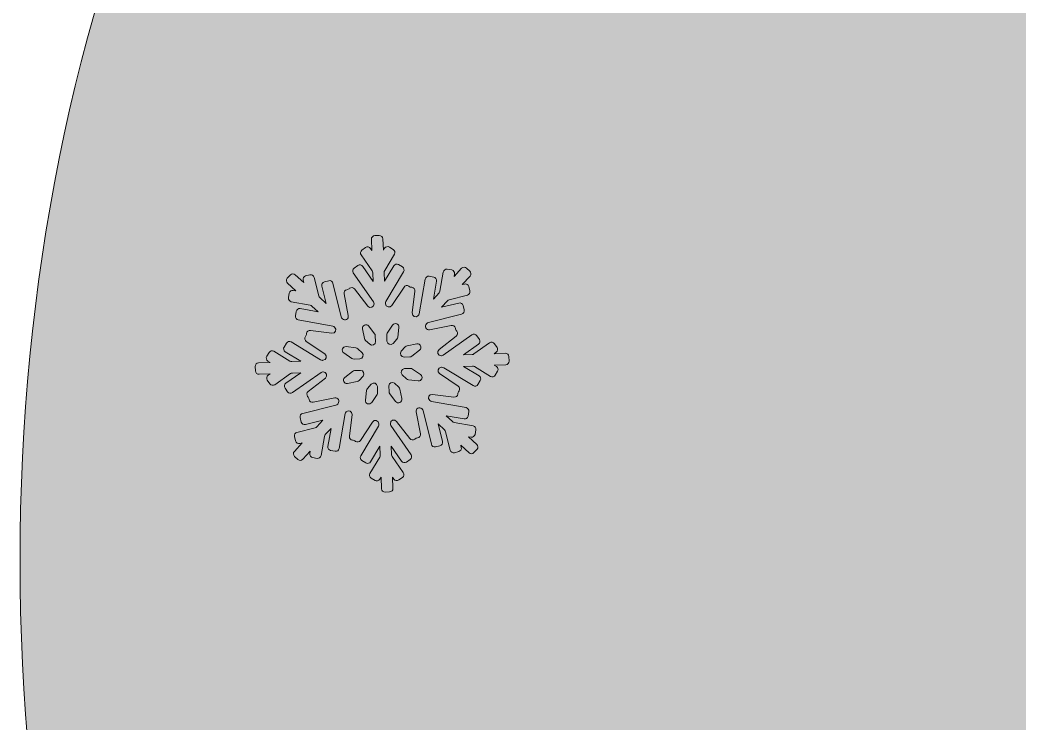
# Model space of a CAD drawing. Header units: millimetres. Extents: x 7 to 184, y -113 to -15.
# Drawn here: x 99.19 to 120.47, y -73.52 to -58.55 of the extents above; entities that cross this region are included whole.
import ezdxf

# ---------------------------------------------------------------- set-up
doc = ezdxf.new("R2010")
doc.units = ezdxf.units.MM
doc.header["$MEASUREMENT"] = 0
doc.layers.add('engraving', color=7, linetype='Continuous')
doc.layers.add('Layer 1', color=7, linetype='Continuous')

msp = doc.modelspace()

# ---------------------------------------------------------------- hatches: boundary and pattern name
at = {"layer": 'Layer 1'}
h = msp.add_hatch(color=2, dxfattribs=at)
h.dxf.hatch_style = 2
edge = h.paths.add_edge_path()
edge.add_spline(control_points=[(180.995, -53.469), (178.767, -48.299), (175.73, -43.788), (171.88, -39.938), (168.03, -36.088), (163.518, -33.05), (158.349, -30.823), (155.446, -29.574), (152.43, -28.675), (149.302, -28.126), (148.522, -26.725), (147.075, -25.741), (145.396, -25.613), (146.901, -24.497), (147.881, -22.714), (147.881, -20.697), (147.881, -17.317), (145.14, -14.576), (141.76, -14.576), (138.38, -14.576), (135.639, -17.317), (135.639, -20.697), (135.639, -22.714), (136.619, -24.497), (138.124, -25.613), (136.445, -25.741), (134.998, -26.725), (134.218, -28.126), (131.089, -28.675), (128.074, -29.574), (125.173, -30.823), (120.001, -33.05), (115.491, -36.088), (111.642, -39.938), (107.792, -43.788), (104.753, -48.299), (102.526, -53.469), (100.299, -58.64), (99.186, -64.169), (99.186, -70.057), (99.186, -75.945), (100.299, -81.476), (102.526, -86.645), (104.753, -91.817), (107.792, -96.327), (111.642, -100.176), (115.491, -104.026), (120.001, -107.066), (125.173, -109.291), (130.342, -111.517), (135.873, -112.632), (141.761, -112.632), (147.648, -112.632), (153.178, -111.517), (158.349, -109.291), (163.518, -107.066), (168.03, -104.026), (171.88, -100.176), (175.73, -96.327), (178.767, -91.817), (180.995, -86.645), (183.221, -81.476), (184.335, -75.945), (184.335, -70.057), (184.335, -64.169), (183.221, -58.64), (180.995, -53.469)], knot_values=[0, 0, 0, 0, 1, 1, 1, 2, 2, 2, 3, 3, 3, 4, 4, 4, 5, 5, 5, 6, 6, 6, 7, 7, 7, 8, 8, 8, 9, 9, 9, 10, 10, 10, 11, 11, 11, 12, 12, 12, 13, 13, 13, 14, 14, 14, 15, 15, 15, 16, 16, 16, 17, 17, 17, 18, 18, 18, 19, 19, 19, 20, 20, 20, 21, 21, 21, 22, 22, 22, 22], degree=3, periodic=1)
edge = h.paths.add_edge_path()
edge.add_spline(control_points=[(137.953, -20.697), (137.953, -18.598), (139.661, -16.89), (141.76, -16.89), (143.86, -16.89), (145.567, -18.598), (145.567, -20.697), (145.567, -22.796), (143.86, -24.504), (141.76, -24.504), (139.661, -24.504), (137.953, -22.796), (137.953, -20.697)], knot_values=[0, 0, 0, 0, 1, 1, 1, 2, 2, 2, 3, 3, 3, 4, 4, 4, 4], degree=3, periodic=1)
edge = h.paths.add_edge_path()
edge.add_spline(control_points=[(158.575, -76.964), (157.631, -79.154), (156.368, -81.06), (154.782, -82.682), (153.197, -84.307), (151.309, -85.589), (149.121, -86.532), (146.93, -87.476), (144.591, -87.947), (142.1, -87.947), (139.609, -87.947), (137.268, -87.476), (135.08, -86.532), (132.89, -85.589), (130.984, -84.307), (129.362, -82.682), (127.738, -81.06), (126.455, -79.154), (125.512, -76.964), (124.567, -74.776), (124.097, -72.435), (124.097, -69.944), (124.097, -67.453), (124.567, -65.114), (125.512, -62.924), (126.455, -60.735), (127.738, -58.847), (129.362, -57.262), (130.984, -55.677), (132.89, -54.414), (135.08, -53.469), (137.268, -52.526), (139.609, -52.053), (142.1, -52.053), (144.591, -52.053), (146.93, -52.526), (149.121, -53.469), (151.309, -54.414), (153.197, -55.677), (154.782, -57.262), (156.368, -58.847), (157.631, -60.735), (158.575, -62.924), (159.518, -65.114), (159.99, -67.453), (159.99, -69.944), (159.99, -72.435), (159.518, -74.776), (158.575, -76.964)], knot_values=[0, 0, 0, 0, 1, 1, 1, 2, 2, 2, 3, 3, 3, 4, 4, 4, 5, 5, 5, 6, 6, 6, 7, 7, 7, 8, 8, 8, 9, 9, 9, 10, 10, 10, 11, 11, 11, 12, 12, 12, 13, 13, 13, 14, 14, 14, 15, 15, 15, 16, 16, 16, 16], degree=3, periodic=1)

# ---------------------------------------------------------------- linework, layer by layer
at = {"layer": 'engraving', "lineweight": 0}
for points, knots in [([(109.592, -65.714), (109.591, -65.673), (109.556, -65.641), (109.515, -65.643), (109.515, -65.643), (109.279, -65.652), (109.279, -65.652), (109.279, -65.652), (109.323, -65.621), (109.323, -65.621), (109.356, -65.597), (109.364, -65.552), (109.341, -65.518), (109.341, -65.518), (109.286, -65.439), (109.286, -65.439), (109.263, -65.405), (109.216, -65.397), (109.183, -65.42), (109.183, -65.42), (108.848, -65.657), (108.848, -65.657), (108.837, -65.665), (108.823, -65.67), (108.808, -65.67), (108.808, -65.67), (108.628, -65.677), (108.628, -65.677), (108.628, -65.677), (108.946, -65.452), (108.946, -65.452), (108.979, -65.429), (108.987, -65.383), (108.964, -65.35), (108.964, -65.35), (108.909, -65.27), (108.909, -65.27), (108.886, -65.236), (108.839, -65.228), (108.806, -65.252), (108.806, -65.252), (108.197, -65.682), (108.197, -65.682), (108.185, -65.69), (108.171, -65.695), (108.157, -65.695), (108.157, -65.695), (108.153, -65.695), (108.153, -65.695), (108.082, -65.698), (108.048, -65.608), (108.105, -65.563), (108.105, -65.563), (108.47, -65.276), (108.47, -65.276), (108.502, -65.25), (108.507, -65.204), (108.483, -65.172), (108.483, -65.172), (108.471, -65.157), (108.471, -65.157), (108.464, -65.148), (108.459, -65.137), (108.457, -65.126), (108.457, -65.126), (108.453, -65.107), (108.453, -65.107), (108.445, -65.067), (108.406, -65.041), (108.366, -65.049), (108.366, -65.049), (107.905, -65.141), (107.905, -65.141), (107.835, -65.155), (107.787, -65.071), (107.836, -65.018), (107.836, -65.018), (107.843, -65.01), (107.843, -65.01), (107.853, -64.999), (107.866, -64.991), (107.88, -64.988), (107.88, -64.988), (108.587, -64.81), (108.587, -64.81), (108.627, -64.801), (108.651, -64.76), (108.641, -64.721), (108.641, -64.721), (108.618, -64.627), (108.618, -64.627), (108.608, -64.587), (108.568, -64.563), (108.528, -64.573), (108.528, -64.573), (108.158, -64.665), (108.158, -64.665), (108.158, -64.665), (108.285, -64.526), (108.285, -64.526), (108.295, -64.515), (108.308, -64.507), (108.322, -64.504), (108.322, -64.504), (108.709, -64.407), (108.709, -64.407), (108.749, -64.397), (108.773, -64.356), (108.763, -64.317), (108.763, -64.317), (108.74, -64.223), (108.74, -64.223), (108.73, -64.183), (108.69, -64.159), (108.65, -64.169), (108.65, -64.169), (108.599, -64.181), (108.599, -64.181), (108.599, -64.181), (108.765, -63.999), (108.765, -63.999), (108.793, -63.969), (108.791, -63.923), (108.761, -63.895), (108.761, -63.895), (108.691, -63.83), (108.691, -63.83), (108.661, -63.801), (108.613, -63.803), (108.586, -63.834), (108.586, -63.834), (108.427, -64.008), (108.427, -64.008), (108.427, -64.008), (108.436, -63.956), (108.436, -63.956), (108.443, -63.915), (108.416, -63.877), (108.376, -63.87), (108.376, -63.87), (108.282, -63.853), (108.282, -63.853), (108.242, -63.846), (108.203, -63.873), (108.196, -63.913), (108.196, -63.913), (108.125, -64.321), (108.125, -64.321), (108.123, -64.335), (108.116, -64.348), (108.107, -64.358), (108.107, -64.358), (107.985, -64.492), (107.985, -64.492), (107.985, -64.492), (108.052, -64.106), (108.052, -64.106), (108.059, -64.066), (108.033, -64.028), (107.992, -64.02), (107.992, -64.02), (107.899, -64.003), (107.899, -64.003), (107.858, -63.996), (107.819, -64.023), (107.812, -64.064), (107.812, -64.064), (107.683, -64.805), (107.683, -64.805), (107.681, -64.819), (107.675, -64.832), (107.665, -64.842), (107.665, -64.842), (107.665, -64.842), (107.665, -64.842), (107.616, -64.896), (107.528, -64.855), (107.537, -64.784), (107.537, -64.784), (107.593, -64.322), (107.593, -64.322), (107.598, -64.281), (107.569, -64.244), (107.529, -64.239), (107.529, -64.239), (107.511, -64.237), (107.511, -64.237), (107.499, -64.235), (107.488, -64.231), (107.478, -64.225), (107.478, -64.225), (107.464, -64.215), (107.464, -64.215), (107.43, -64.191), (107.383, -64.201), (107.36, -64.235), (107.36, -64.235), (107.102, -64.627), (107.102, -64.627), (107.062, -64.687), (106.969, -64.661), (106.966, -64.589), (106.966, -64.589), (106.965, -64.581), (106.965, -64.581), (106.965, -64.566), (106.968, -64.552), (106.976, -64.54), (106.976, -64.54), (107.351, -63.907), (107.351, -63.907), (107.372, -63.872), (107.361, -63.827), (107.326, -63.806), (107.326, -63.806), (107.244, -63.756), (107.244, -63.756), (107.209, -63.735), (107.163, -63.746), (107.142, -63.781), (107.142, -63.781), (106.946, -64.111), (106.946, -64.111), (106.946, -64.111), (106.939, -63.921), (106.939, -63.921), (106.938, -63.907), (106.942, -63.893), (106.949, -63.881), (106.949, -63.881), (107.155, -63.533), (107.155, -63.533), (107.176, -63.498), (107.164, -63.453), (107.13, -63.432), (107.13, -63.432), (107.048, -63.382), (107.048, -63.382), (107.013, -63.361), (106.967, -63.372), (106.946, -63.408), (106.946, -63.408), (106.92, -63.451), (106.92, -63.451), (106.92, -63.451), (106.91, -63.206), (106.91, -63.206), (106.908, -63.165), (106.874, -63.133), (106.833, -63.134), (106.833, -63.134), (106.738, -63.138), (106.738, -63.138), (106.697, -63.14), (106.665, -63.174), (106.666, -63.215), (106.666, -63.215), (106.676, -63.453), (106.676, -63.453), (106.676, -63.453), (106.647, -63.411), (106.647, -63.411), (106.624, -63.377), (106.577, -63.368), (106.543, -63.392), (106.543, -63.392), (106.465, -63.447), (106.465, -63.447), (106.432, -63.471), (106.424, -63.517), (106.447, -63.55), (106.447, -63.55), (106.682, -63.891), (106.682, -63.891), (106.69, -63.902), (106.695, -63.916), (106.695, -63.93), (106.695, -63.93), (106.703, -64.112), (106.703, -64.112), (106.703, -64.112), (106.482, -63.792), (106.482, -63.792), (106.458, -63.758), (106.411, -63.75), (106.378, -63.773), (106.378, -63.773), (106.3, -63.829), (106.3, -63.829), (106.266, -63.852), (106.258, -63.898), (106.281, -63.931), (106.281, -63.931), (106.709, -64.55), (106.709, -64.55), (106.717, -64.561), (106.721, -64.575), (106.722, -64.589), (106.722, -64.589), (106.722, -64.59), (106.722, -64.59), (106.725, -64.663), (106.633, -64.696), (106.589, -64.638), (106.589, -64.638), (106.308, -64.273), (106.308, -64.273), (106.283, -64.241), (106.236, -64.235), (106.203, -64.26), (106.203, -64.26), (106.19, -64.271), (106.19, -64.271), (106.18, -64.279), (106.17, -64.284), (106.158, -64.286), (106.158, -64.286), (106.141, -64.289), (106.141, -64.289), (106.101, -64.297), (106.075, -64.336), (106.083, -64.376), (106.083, -64.376), (106.174, -64.842), (106.174, -64.842), (106.188, -64.912), (106.103, -64.959), (106.051, -64.91), (106.051, -64.91), (106.046, -64.906), (106.046, -64.906), (106.036, -64.896), (106.028, -64.883), (106.025, -64.87), (106.025, -64.87), (105.848, -64.152), (105.848, -64.152), (105.838, -64.113), (105.797, -64.088), (105.758, -64.098), (105.758, -64.098), (105.665, -64.121), (105.665, -64.121), (105.626, -64.131), (105.601, -64.172), (105.611, -64.211), (105.611, -64.211), (105.704, -64.586), (105.704, -64.586), (105.704, -64.586), (105.567, -64.458), (105.567, -64.458), (105.556, -64.448), (105.549, -64.435), (105.545, -64.421), (105.545, -64.421), (105.448, -64.028), (105.448, -64.028), (105.438, -63.988), (105.398, -63.964), (105.358, -63.974), (105.358, -63.974), (105.266, -63.997), (105.266, -63.997), (105.226, -64.007), (105.202, -64.047), (105.212, -64.087), (105.212, -64.087), (105.225, -64.137), (105.225, -64.137), (105.225, -64.137), (105.046, -63.971), (105.046, -63.971), (105.016, -63.943), (104.969, -63.945), (104.941, -63.975), (104.941, -63.975), (104.876, -64.046), (104.876, -64.046), (104.849, -64.076), (104.851, -64.122), (104.88, -64.15), (104.88, -64.15), (105.055, -64.313), (105.055, -64.313), (105.055, -64.313), (105.004, -64.304), (105.004, -64.304), (104.963, -64.296), (104.925, -64.323), (104.917, -64.364), (104.917, -64.364), (104.901, -64.459), (104.901, -64.459), (104.894, -64.499), (104.921, -64.538), (104.961, -64.545), (104.961, -64.545), (105.363, -64.618), (105.363, -64.618), (105.377, -64.62), (105.39, -64.627), (105.401, -64.637), (105.401, -64.637), (105.534, -64.761), (105.534, -64.761), (105.534, -64.761), (105.153, -64.692), (105.153, -64.692), (105.113, -64.685), (105.074, -64.712), (105.067, -64.753), (105.067, -64.753), (105.05, -64.848), (105.05, -64.848), (105.043, -64.888), (105.07, -64.926), (105.11, -64.934), (105.11, -64.934), (105.843, -65.066), (105.843, -65.066), (105.857, -65.069), (105.87, -65.075), (105.88, -65.085), (105.88, -65.085), (105.884, -65.088), (105.884, -65.088), (105.936, -65.137), (105.895, -65.225), (105.824, -65.216), (105.824, -65.216), (105.367, -65.158), (105.367, -65.158), (105.327, -65.153), (105.289, -65.182), (105.284, -65.223), (105.284, -65.223), (105.282, -65.241), (105.282, -65.241), (105.281, -65.253), (105.277, -65.264), (105.27, -65.273), (105.27, -65.273), (105.26, -65.289), (105.26, -65.289), (105.238, -65.323), (105.247, -65.368), (105.28, -65.391), (105.28, -65.391), (105.673, -65.658), (105.673, -65.658), (105.733, -65.698), (105.706, -65.79), (105.635, -65.793), (105.635, -65.793), (105.625, -65.794), (105.625, -65.794), (105.611, -65.794), (105.596, -65.79), (105.584, -65.783), (105.584, -65.783), (104.959, -65.402), (104.959, -65.402), (104.924, -65.38), (104.878, -65.392), (104.857, -65.427), (104.857, -65.427), (104.807, -65.51), (104.807, -65.51), (104.787, -65.545), (104.798, -65.59), (104.833, -65.611), (104.833, -65.611), (105.161, -65.812), (105.161, -65.812), (105.161, -65.812), (104.974, -65.819), (104.974, -65.819), (104.959, -65.819), (104.945, -65.816), (104.933, -65.808), (104.933, -65.808), (104.59, -65.599), (104.59, -65.599), (104.555, -65.578), (104.509, -65.589), (104.488, -65.625), (104.488, -65.625), (104.439, -65.708), (104.439, -65.708), (104.418, -65.743), (104.429, -65.788), (104.464, -65.809), (104.464, -65.809), (104.51, -65.837), (104.51, -65.837), (104.51, -65.837), (104.266, -65.846), (104.266, -65.846), (104.225, -65.848), (104.193, -65.882), (104.195, -65.923), (104.195, -65.923), (104.199, -66.02), (104.199, -66.02), (104.2, -66.061), (104.235, -66.093), (104.276, -66.091), (104.276, -66.091), (104.512, -66.082), (104.512, -66.082), (104.512, -66.082), (104.468, -66.113), (104.468, -66.113), (104.435, -66.136), (104.427, -66.182), (104.45, -66.216), (104.45, -66.216), (104.505, -66.295), (104.505, -66.295), (104.528, -66.329), (104.575, -66.337), (104.608, -66.314), (104.608, -66.314), (104.943, -66.077), (104.943, -66.077), (104.954, -66.069), (104.968, -66.064), (104.983, -66.064), (104.983, -66.064), (105.163, -66.057), (105.163, -66.057), (105.163, -66.057), (104.845, -66.282), (104.845, -66.282), (104.812, -66.305), (104.804, -66.351), (104.827, -66.384), (104.827, -66.384), (104.882, -66.464), (104.882, -66.464), (104.905, -66.498), (104.952, -66.506), (104.985, -66.482), (104.985, -66.482), (105.594, -66.052), (105.594, -66.052), (105.606, -66.044), (105.62, -66.039), (105.634, -66.039), (105.634, -66.039), (105.638, -66.038), (105.638, -66.038), (105.709, -66.036), (105.743, -66.126), (105.686, -66.171), (105.686, -66.171), (105.321, -66.458), (105.321, -66.458), (105.289, -66.483), (105.284, -66.53), (105.308, -66.562), (105.308, -66.562), (105.32, -66.577), (105.32, -66.577), (105.327, -66.586), (105.332, -66.597), (105.334, -66.608), (105.334, -66.608), (105.338, -66.627), (105.338, -66.627), (105.346, -66.667), (105.385, -66.693), (105.425, -66.685), (105.425, -66.685), (105.886, -66.593), (105.886, -66.593), (105.956, -66.579), (106.004, -66.663), (105.955, -66.716), (105.955, -66.716), (105.948, -66.724), (105.948, -66.724), (105.938, -66.735), (105.925, -66.743), (105.911, -66.746), (105.911, -66.746), (105.204, -66.923), (105.204, -66.923), (105.164, -66.933), (105.14, -66.974), (105.15, -67.013), (105.15, -67.013), (105.173, -67.107), (105.173, -67.107), (105.183, -67.147), (105.223, -67.171), (105.263, -67.161), (105.263, -67.161), (105.633, -67.068), (105.633, -67.068), (105.633, -67.068), (105.506, -67.208), (105.506, -67.208), (105.496, -67.219), (105.483, -67.227), (105.469, -67.23), (105.469, -67.23), (105.082, -67.327), (105.082, -67.327), (105.042, -67.337), (105.018, -67.377), (105.028, -67.417), (105.028, -67.417), (105.051, -67.511), (105.051, -67.511), (105.061, -67.551), (105.101, -67.575), (105.141, -67.565), (105.141, -67.565), (105.192, -67.553), (105.192, -67.553), (105.192, -67.553), (105.026, -67.734), (105.026, -67.734), (104.998, -67.764), (105, -67.811), (105.03, -67.839), (105.03, -67.839), (105.1, -67.904), (105.1, -67.904), (105.13, -67.932), (105.177, -67.931), (105.205, -67.9), (105.205, -67.9), (105.364, -67.726), (105.364, -67.726), (105.364, -67.726), (105.355, -67.778), (105.355, -67.778), (105.348, -67.818), (105.375, -67.857), (105.415, -67.864), (105.415, -67.864), (105.509, -67.881), (105.509, -67.881), (105.549, -67.888), (105.588, -67.861), (105.595, -67.821), (105.595, -67.821), (105.666, -67.413), (105.666, -67.413), (105.668, -67.399), (105.675, -67.386), (105.684, -67.376), (105.684, -67.376), (105.806, -67.242), (105.806, -67.242), (105.806, -67.242), (105.739, -67.628), (105.739, -67.628), (105.732, -67.668), (105.758, -67.706), (105.798, -67.714), (105.798, -67.714), (105.892, -67.731), (105.892, -67.731), (105.933, -67.738), (105.972, -67.711), (105.979, -67.67), (105.979, -67.67), (106.108, -66.929), (106.108, -66.929), (106.11, -66.915), (106.116, -66.902), (106.126, -66.891), (106.126, -66.891), (106.126, -66.891), (106.126, -66.891), (106.175, -66.838), (106.263, -66.879), (106.254, -66.95), (106.254, -66.95), (106.198, -67.412), (106.198, -67.412), (106.193, -67.453), (106.222, -67.49), (106.262, -67.495), (106.262, -67.495), (106.28, -67.497), (106.28, -67.497), (106.292, -67.499), (106.303, -67.503), (106.312, -67.509), (106.312, -67.509), (106.327, -67.519), (106.327, -67.519), (106.361, -67.542), (106.408, -67.533), (106.431, -67.499), (106.431, -67.499), (106.689, -67.107), (106.689, -67.107), (106.729, -67.047), (106.822, -67.073), (106.825, -67.145), (106.825, -67.145), (106.826, -67.153), (106.826, -67.153), (106.826, -67.168), (106.823, -67.182), (106.815, -67.194), (106.815, -67.194), (106.44, -67.827), (106.44, -67.827), (106.419, -67.862), (106.431, -67.907), (106.465, -67.928), (106.465, -67.928), (106.547, -67.978), (106.547, -67.978), (106.582, -67.999), (106.628, -67.988), (106.649, -67.952), (106.649, -67.952), (106.845, -67.623), (106.845, -67.623), (106.845, -67.623), (106.852, -67.813), (106.852, -67.813), (106.853, -67.827), (106.849, -67.841), (106.842, -67.853), (106.842, -67.853), (106.636, -68.201), (106.636, -68.201), (106.615, -68.236), (106.627, -68.281), (106.661, -68.302), (106.661, -68.302), (106.743, -68.352), (106.743, -68.352), (106.778, -68.373), (106.824, -68.362), (106.845, -68.326), (106.845, -68.326), (106.871, -68.282), (106.871, -68.282), (106.871, -68.282), (106.881, -68.528), (106.881, -68.528), (106.883, -68.569), (106.917, -68.601), (106.958, -68.599), (106.958, -68.599), (107.053, -68.596), (107.053, -68.596), (107.094, -68.594), (107.126, -68.56), (107.125, -68.519), (107.125, -68.519), (107.115, -68.281), (107.115, -68.281), (107.115, -68.281), (107.144, -68.323), (107.144, -68.323), (107.167, -68.357), (107.214, -68.365), (107.248, -68.342), (107.248, -68.342), (107.326, -68.286), (107.326, -68.286), (107.359, -68.263), (107.367, -68.217), (107.344, -68.184), (107.344, -68.184), (107.109, -67.843), (107.109, -67.843), (107.101, -67.832), (107.096, -67.818), (107.096, -67.804), (107.096, -67.804), (107.088, -67.622), (107.088, -67.622), (107.088, -67.622), (107.31, -67.942), (107.31, -67.942), (107.333, -67.976), (107.38, -67.984), (107.413, -67.96), (107.413, -67.96), (107.491, -67.905), (107.491, -67.905), (107.525, -67.882), (107.533, -67.836), (107.51, -67.803), (107.51, -67.803), (107.082, -67.184), (107.082, -67.184), (107.074, -67.173), (107.07, -67.159), (107.069, -67.145), (107.069, -67.145), (107.069, -67.144), (107.069, -67.144), (107.066, -67.072), (107.158, -67.038), (107.202, -67.096), (107.202, -67.096), (107.483, -67.461), (107.483, -67.461), (107.508, -67.493), (107.555, -67.499), (107.588, -67.474), (107.588, -67.474), (107.601, -67.463), (107.601, -67.463), (107.611, -67.455), (107.621, -67.45), (107.633, -67.448), (107.633, -67.448), (107.65, -67.445), (107.65, -67.445), (107.69, -67.437), (107.716, -67.398), (107.708, -67.358), (107.708, -67.358), (107.617, -66.892), (107.617, -66.892), (107.603, -66.822), (107.688, -66.775), (107.74, -66.824), (107.74, -66.824), (107.745, -66.828), (107.745, -66.828), (107.755, -66.838), (107.762, -66.85), (107.766, -66.864), (107.766, -66.864), (107.943, -67.581), (107.943, -67.581), (107.953, -67.621), (107.993, -67.646), (108.033, -67.636), (108.033, -67.636), (108.126, -67.612), (108.126, -67.612), (108.165, -67.602), (108.189, -67.562), (108.18, -67.523), (108.18, -67.523), (108.087, -67.148), (108.087, -67.148), (108.087, -67.148), (108.224, -67.276), (108.224, -67.276), (108.235, -67.286), (108.242, -67.299), (108.245, -67.313), (108.245, -67.313), (108.343, -67.706), (108.343, -67.706), (108.353, -67.746), (108.393, -67.77), (108.433, -67.76), (108.433, -67.76), (108.525, -67.737), (108.525, -67.737), (108.565, -67.727), (108.589, -67.687), (108.579, -67.647), (108.579, -67.647), (108.567, -67.597), (108.567, -67.597), (108.567, -67.597), (108.745, -67.763), (108.745, -67.763), (108.775, -67.791), (108.822, -67.789), (108.85, -67.759), (108.85, -67.759), (108.915, -67.688), (108.915, -67.688), (108.942, -67.658), (108.94, -67.612), (108.911, -67.584), (108.911, -67.584), (108.736, -67.421), (108.736, -67.421), (108.736, -67.421), (108.787, -67.43), (108.787, -67.43), (108.828, -67.437), (108.866, -67.41), (108.873, -67.37), (108.873, -67.37), (108.89, -67.275), (108.89, -67.275), (108.897, -67.234), (108.87, -67.196), (108.83, -67.189), (108.83, -67.189), (108.428, -67.116), (108.428, -67.116), (108.414, -67.114), (108.401, -67.107), (108.39, -67.097), (108.39, -67.097), (108.257, -66.973), (108.257, -66.973), (108.257, -66.973), (108.638, -67.041), (108.638, -67.041), (108.678, -67.049), (108.717, -67.022), (108.724, -66.981), (108.724, -66.981), (108.741, -66.886), (108.741, -66.886), (108.747, -66.846), (108.721, -66.807), (108.681, -66.8), (108.681, -66.8), (107.948, -66.668), (107.948, -66.668), (107.934, -66.665), (107.921, -66.659), (107.911, -66.649), (107.911, -66.649), (107.907, -66.646), (107.907, -66.646), (107.855, -66.597), (107.896, -66.509), (107.967, -66.518), (107.967, -66.518), (108.424, -66.576), (108.424, -66.576), (108.464, -66.581), (108.502, -66.552), (108.507, -66.511), (108.507, -66.511), (108.509, -66.493), (108.509, -66.493), (108.51, -66.481), (108.514, -66.47), (108.521, -66.461), (108.521, -66.461), (108.531, -66.445), (108.531, -66.445), (108.553, -66.411), (108.544, -66.365), (108.511, -66.343), (108.511, -66.343), (108.118, -66.076), (108.118, -66.076), (108.058, -66.036), (108.085, -65.944), (108.156, -65.941), (108.156, -65.941), (108.165, -65.94), (108.165, -65.94), (108.18, -65.94), (108.194, -65.944), (108.207, -65.951), (108.207, -65.951), (108.832, -66.332), (108.832, -66.332), (108.867, -66.353), (108.913, -66.342), (108.934, -66.306), (108.934, -66.306), (108.984, -66.224), (108.984, -66.224), (109.004, -66.189), (108.993, -66.144), (108.958, -66.123), (108.958, -66.123), (108.63, -65.922), (108.63, -65.922), (108.63, -65.922), (108.817, -65.915), (108.817, -65.915), (108.832, -65.915), (108.846, -65.918), (108.858, -65.926), (108.858, -65.926), (109.201, -66.135), (109.201, -66.135), (109.236, -66.156), (109.282, -66.144), (109.303, -66.109), (109.303, -66.109), (109.352, -66.026), (109.352, -66.026), (109.373, -65.991), (109.362, -65.946), (109.327, -65.925), (109.327, -65.925), (109.281, -65.897), (109.281, -65.897), (109.281, -65.897), (109.525, -65.888), (109.525, -65.888), (109.566, -65.886), (109.598, -65.852), (109.596, -65.811), (109.596, -65.811), (109.592, -65.714), (109.592, -65.714)], [0, 0, 0, 0, 1, 1, 1, 2, 2, 2, 3, 3, 3, 4, 4, 4, 5, 5, 5, 6, 6, 6, 7, 7, 7, 8, 8, 8, 9, 9, 9, 10, 10, 10, 11, 11, 11, 12, 12, 12, 13, 13, 13, 14, 14, 14, 15, 15, 15, 16, 16, 16, 17, 17, 17, 18, 18, 18, 19, 19, 19, 20, 20, 20, 21, 21, 21, 22, 22, 22, 23, 23, 23, 24, 24, 24, 25, 25, 25, 26, 26, 26, 27, 27, 27, 28, 28, 28, 29, 29, 29, 30, 30, 30, 31, 31, 31, 32, 32, 32, 33, 33, 33, 34, 34, 34, 35, 35, 35, 36, 36, 36, 37, 37, 37, 38, 38, 38, 39, 39, 39, 40, 40, 40, 41, 41, 41, 42, 42, 42, 43, 43, 43, 44, 44, 44, 45, 45, 45, 46, 46, 46, 47, 47, 47, 48, 48, 48, 49, 49, 49, 50, 50, 50, 51, 51, 51, 52, 52, 52, 53, 53, 53, 54, 54, 54, 55, 55, 55, 56, 56, 56, 57, 57, 57, 58, 58, 58, 59, 59, 59, 60, 60, 60, 61, 61, 61, 62, 62, 62, 63, 63, 63, 64, 64, 64, 65, 65, 65, 66, 66, 66, 67, 67, 67, 68, 68, 68, 69, 69, 69, 70, 70, 70, 71, 71, 71, 72, 72, 72, 73, 73, 73, 74, 74, 74, 75, 75, 75, 76, 76, 76, 77, 77, 77, 78, 78, 78, 79, 79, 79, 80, 80, 80, 81, 81, 81, 82, 82, 82, 83, 83, 83, 84, 84, 84, 85, 85, 85, 86, 86, 86, 87, 87, 87, 88, 88, 88, 89, 89, 89, 90, 90, 90, 91, 91, 91, 92, 92, 92, 93, 93, 93, 94, 94, 94, 95, 95, 95, 96, 96, 96, 97, 97, 97, 98, 98, 98, 99, 99, 99, 100, 100, 100, 101, 101, 101, 102, 102, 102, 103, 103, 103, 104, 104, 104, 105, 105, 105, 106, 106, 106, 107, 107, 107, 108, 108, 108, 109, 109, 109, 110, 110, 110, 111, 111, 111, 112, 112, 112, 113, 113, 113, 114, 114, 114, 115, 115, 115, 116, 116, 116, 117, 117, 117, 118, 118, 118, 119, 119, 119, 120, 120, 120, 121, 121, 121, 122, 122, 122, 123, 123, 123, 124, 124, 124, 125, 125, 125, 126, 126, 126, 127, 127, 127, 128, 128, 128, 129, 129, 129, 130, 130, 130, 131, 131, 131, 132, 132, 132, 133, 133, 133, 134, 134, 134, 135, 135, 135, 136, 136, 136, 137, 137, 137, 138, 138, 138, 139, 139, 139, 140, 140, 140, 141, 141, 141, 142, 142, 142, 143, 143, 143, 144, 144, 144, 145, 145, 145, 146, 146, 146, 147, 147, 147, 148, 148, 148, 149, 149, 149, 150, 150, 150, 151, 151, 151, 152, 152, 152, 153, 153, 153, 154, 154, 154, 155, 155, 155, 156, 156, 156, 157, 157, 157, 158, 158, 158, 159, 159, 159, 160, 160, 160, 161, 161, 161, 162, 162, 162, 163, 163, 163, 164, 164, 164, 165, 165, 165, 166, 166, 166, 167, 167, 167, 168, 168, 168, 169, 169, 169, 170, 170, 170, 171, 171, 171, 172, 172, 172, 173, 173, 173, 174, 174, 174, 175, 175, 175, 176, 176, 176, 177, 177, 177, 178, 178, 178, 179, 179, 179, 180, 180, 180, 181, 181, 181, 182, 182, 182, 183, 183, 183, 184, 184, 184, 185, 185, 185, 186, 186, 186, 187, 187, 187, 188, 188, 188, 189, 189, 189, 190, 190, 190, 191, 191, 191, 192, 192, 192, 193, 193, 193, 194, 194, 194, 195, 195, 195, 196, 196, 196, 197, 197, 197, 198, 198, 198, 199, 199, 199, 200, 200, 200, 201, 201, 201, 202, 202, 202, 203, 203, 203, 204, 204, 204, 205, 205, 205, 206, 206, 206, 207, 207, 207, 208, 208, 208, 209, 209, 209, 210, 210, 210, 211, 211, 211, 212, 212, 212, 213, 213, 213, 214, 214, 214, 215, 215, 215, 216, 216, 216, 217, 217, 217, 218, 218, 218, 219, 219, 219, 220, 220, 220, 221, 221, 221, 222, 222, 222, 223, 223, 223, 224, 224, 224, 225, 225, 225, 226, 226, 226, 227, 227, 227, 228, 228, 228, 229, 229, 229, 230, 230, 230, 231, 231, 231, 232, 232, 232, 233, 233, 233, 234, 234, 234, 235, 235, 235, 236, 236, 236, 237, 237, 237, 238, 238, 238, 239, 239, 239, 240, 240, 240, 241, 241, 241, 242, 242, 242, 243, 243, 243, 244, 244, 244, 245, 245, 245, 246, 246, 246, 247, 247, 247, 248, 248, 248, 249, 249, 249, 250, 250, 250, 251, 251, 251, 252, 252, 252, 253, 253, 253, 254, 254, 254, 255, 255, 255, 256, 256, 256, 257, 257, 257, 258, 258, 258, 259, 259, 259, 260, 260, 260, 261, 261, 261, 262, 262, 262, 263, 263, 263, 264, 264, 264, 265, 265, 265, 266, 266, 266, 267, 267, 267, 268, 268, 268, 269, 269, 269, 270, 270, 270, 271, 271, 271, 272, 272, 272, 273, 273, 273, 274, 274, 274, 275, 275, 275, 276, 276, 276, 277, 277, 277, 278, 278, 278, 279, 279, 279, 280, 280, 280, 281, 281, 281, 282, 282, 282, 283, 283, 283, 284, 284, 284, 285, 285, 285, 286, 286, 286, 287, 287, 287, 288, 288, 288, 289, 289, 289, 290, 290, 290, 291, 291, 291, 292, 292, 292, 293, 293, 293, 294, 294, 294, 295, 295, 295, 296, 296, 296, 297, 297, 297, 298, 298, 298, 299, 299, 299, 300, 300, 300, 301, 301, 301, 302, 302, 302, 303, 303, 303, 304, 304, 304, 305, 305, 305, 306, 306, 306, 307, 307, 307, 308, 308, 308, 309, 309, 309, 310, 310, 310, 311, 311, 311, 312, 312, 312, 313, 313, 313, 314, 314, 314, 315, 315, 315, 316, 316, 316, 317, 317, 317, 318, 318, 318, 319, 319, 319, 320, 320, 320, 321, 321, 321, 322, 322, 322, 323, 323, 323, 324, 324, 324, 325, 325, 325, 326, 326, 326, 327, 327, 327, 328, 328, 328, 329, 329, 329, 330, 330, 330, 331, 331, 331, 332, 332, 332, 333, 333, 333, 334, 334, 334, 335, 335, 335, 336, 336, 336, 336]), ([(106.61, -65.065), (106.61, -65.065), (106.734, -65.226), (106.734, -65.226), (106.743, -65.239), (106.749, -65.253), (106.749, -65.269), (106.749, -65.269), (106.755, -65.394), (106.755, -65.394), (106.757, -65.46), (106.678, -65.497), (106.63, -65.451), (106.63, -65.451), (106.54, -65.368), (106.54, -65.368), (106.529, -65.357), (106.521, -65.343), (106.518, -65.328), (106.518, -65.328), (106.478, -65.125), (106.478, -65.125), (106.463, -65.048), (106.562, -65.003), (106.61, -65.065)], [0, 0, 0, 0, 1, 1, 1, 2, 2, 2, 3, 3, 3, 4, 4, 4, 5, 5, 5, 6, 6, 6, 7, 7, 7, 8, 8, 8, 8]), ([(106.998, -65.385), (106.998, -65.385), (106.993, -65.26), (106.993, -65.26), (106.992, -65.244), (106.996, -65.229), (107.005, -65.216), (107.005, -65.216), (107.118, -65.045), (107.118, -65.045), (107.161, -64.98), (107.263, -65.017), (107.253, -65.095), (107.253, -65.095), (107.228, -65.3), (107.228, -65.3), (107.227, -65.316), (107.22, -65.33), (107.21, -65.341), (107.21, -65.341), (107.127, -65.432), (107.127, -65.432), (107.082, -65.481), (107.001, -65.452), (106.998, -65.385)], [0, 0, 0, 0, 1, 1, 1, 2, 2, 2, 3, 3, 3, 4, 4, 4, 5, 5, 5, 6, 6, 6, 7, 7, 7, 8, 8, 8, 8]), ([(106.252, -65.755), (106.252, -65.755), (106.078, -65.637), (106.078, -65.637), (106.014, -65.593), (106.052, -65.492), (106.129, -65.502), (106.129, -65.502), (106.333, -65.528), (106.333, -65.528), (106.349, -65.53), (106.363, -65.537), (106.375, -65.547), (106.375, -65.547), (106.468, -65.634), (106.468, -65.634), (106.516, -65.679), (106.486, -65.76), (106.42, -65.763), (106.42, -65.763), (106.297, -65.767), (106.297, -65.767), (106.281, -65.768), (106.265, -65.764), (106.252, -65.755)], [0, 0, 0, 0, 1, 1, 1, 2, 2, 2, 3, 3, 3, 4, 4, 4, 5, 5, 5, 6, 6, 6, 7, 7, 7, 8, 8, 8, 8]), ([(107.303, -65.602), (107.303, -65.602), (107.388, -65.509), (107.388, -65.509), (107.399, -65.497), (107.413, -65.489), (107.428, -65.486), (107.428, -65.486), (107.632, -65.445), (107.632, -65.445), (107.709, -65.43), (107.754, -65.528), (107.692, -65.576), (107.692, -65.576), (107.528, -65.706), (107.528, -65.706), (107.516, -65.715), (107.501, -65.721), (107.485, -65.721), (107.485, -65.721), (107.36, -65.726), (107.36, -65.726), (107.295, -65.729), (107.258, -65.651), (107.303, -65.602)], [0, 0, 0, 0, 1, 1, 1, 2, 2, 2, 3, 3, 3, 4, 4, 4, 5, 5, 5, 6, 6, 6, 7, 7, 7, 8, 8, 8, 8]), ([(107.539, -65.979), (107.539, -65.979), (107.713, -66.097), (107.713, -66.097), (107.777, -66.141), (107.739, -66.242), (107.662, -66.232), (107.662, -66.232), (107.458, -66.206), (107.458, -66.206), (107.442, -66.204), (107.428, -66.197), (107.416, -66.187), (107.416, -66.187), (107.323, -66.099), (107.323, -66.099), (107.275, -66.054), (107.305, -65.974), (107.371, -65.971), (107.371, -65.971), (107.494, -65.966), (107.494, -65.966), (107.51, -65.966), (107.526, -65.97), (107.539, -65.979)], [0, 0, 0, 0, 1, 1, 1, 2, 2, 2, 3, 3, 3, 4, 4, 4, 5, 5, 5, 6, 6, 6, 7, 7, 7, 8, 8, 8, 8]), ([(106.488, -66.132), (106.488, -66.132), (106.403, -66.225), (106.403, -66.225), (106.392, -66.237), (106.378, -66.245), (106.363, -66.248), (106.363, -66.248), (106.159, -66.289), (106.159, -66.289), (106.082, -66.304), (106.037, -66.206), (106.099, -66.158), (106.099, -66.158), (106.263, -66.028), (106.263, -66.028), (106.275, -66.019), (106.29, -66.013), (106.306, -66.013), (106.306, -66.013), (106.431, -66.008), (106.431, -66.008), (106.496, -66.005), (106.533, -66.083), (106.488, -66.132)], [0, 0, 0, 0, 1, 1, 1, 2, 2, 2, 3, 3, 3, 4, 4, 4, 5, 5, 5, 6, 6, 6, 7, 7, 7, 8, 8, 8, 8]), ([(106.793, -66.349), (106.793, -66.349), (106.798, -66.474), (106.798, -66.474), (106.799, -66.49), (106.795, -66.505), (106.786, -66.518), (106.786, -66.518), (106.673, -66.689), (106.673, -66.689), (106.63, -66.754), (106.528, -66.717), (106.538, -66.639), (106.538, -66.639), (106.563, -66.433), (106.563, -66.433), (106.564, -66.418), (106.571, -66.404), (106.581, -66.392), (106.581, -66.392), (106.664, -66.302), (106.664, -66.302), (106.709, -66.253), (106.79, -66.282), (106.793, -66.349)], [0, 0, 0, 0, 1, 1, 1, 2, 2, 2, 3, 3, 3, 4, 4, 4, 5, 5, 5, 6, 6, 6, 7, 7, 7, 8, 8, 8, 8]), ([(107.181, -66.669), (107.181, -66.669), (107.057, -66.507), (107.057, -66.507), (107.048, -66.495), (107.042, -66.48), (107.042, -66.465), (107.042, -66.465), (107.036, -66.34), (107.036, -66.34), (107.034, -66.274), (107.113, -66.237), (107.161, -66.283), (107.161, -66.283), (107.251, -66.366), (107.251, -66.366), (107.262, -66.377), (107.27, -66.391), (107.273, -66.406), (107.273, -66.406), (107.313, -66.609), (107.313, -66.609), (107.328, -66.686), (107.229, -66.731), (107.181, -66.669)], [0, 0, 0, 0, 1, 1, 1, 2, 2, 2, 3, 3, 3, 4, 4, 4, 5, 5, 5, 6, 6, 6, 7, 7, 7, 8, 8, 8, 8])]:
    msp.add_open_spline(points, degree=3, knots=knots, dxfattribs=at)
at = {"layer": 'Layer 1', "lineweight": 0}
msp.add_open_spline([(180.995, -53.469), (178.767, -48.299), (175.73, -43.788), (171.88, -39.938), (168.03, -36.088), (163.518, -33.05), (158.349, -30.823), (155.446, -29.574), (152.43, -28.675), (149.302, -28.126), (148.522, -26.725), (147.075, -25.741), (145.396, -25.613), (146.901, -24.497), (147.881, -22.714), (147.881, -20.697), (147.881, -17.317), (145.14, -14.576), (141.76, -14.576), (138.38, -14.576), (135.639, -17.317), (135.639, -20.697), (135.639, -22.714), (136.619, -24.497), (138.124, -25.613), (136.445, -25.741), (134.998, -26.725), (134.218, -28.126), (131.089, -28.675), (128.074, -29.574), (125.173, -30.823), (120.001, -33.05), (115.491, -36.088), (111.642, -39.938), (107.792, -43.788), (104.753, -48.299), (102.526, -53.469), (100.299, -58.64), (99.186, -64.169), (99.186, -70.057), (99.186, -75.945), (100.299, -81.476), (102.526, -86.645), (104.753, -91.817), (107.792, -96.327), (111.642, -100.176), (115.491, -104.026), (120.001, -107.066), (125.173, -109.291), (130.342, -111.517), (135.873, -112.632), (141.761, -112.632), (147.648, -112.632), (153.178, -111.517), (158.349, -109.291), (163.518, -107.066), (168.03, -104.026), (171.88, -100.176), (175.73, -96.327), (178.767, -91.817), (180.995, -86.645), (183.221, -81.476), (184.335, -75.945), (184.335, -70.057), (184.335, -64.169), (183.221, -58.64), (180.995, -53.469)], degree=3, knots=[0, 0, 0, 0, 1, 1, 1, 2, 2, 2, 3, 3, 3, 4, 4, 4, 5, 5, 5, 6, 6, 6, 7, 7, 7, 8, 8, 8, 9, 9, 9, 10, 10, 10, 11, 11, 11, 12, 12, 12, 13, 13, 13, 14, 14, 14, 15, 15, 15, 16, 16, 16, 17, 17, 17, 18, 18, 18, 19, 19, 19, 20, 20, 20, 21, 21, 21, 22, 22, 22, 22], dxfattribs=at)

doc.saveas('drawing.dxf')
